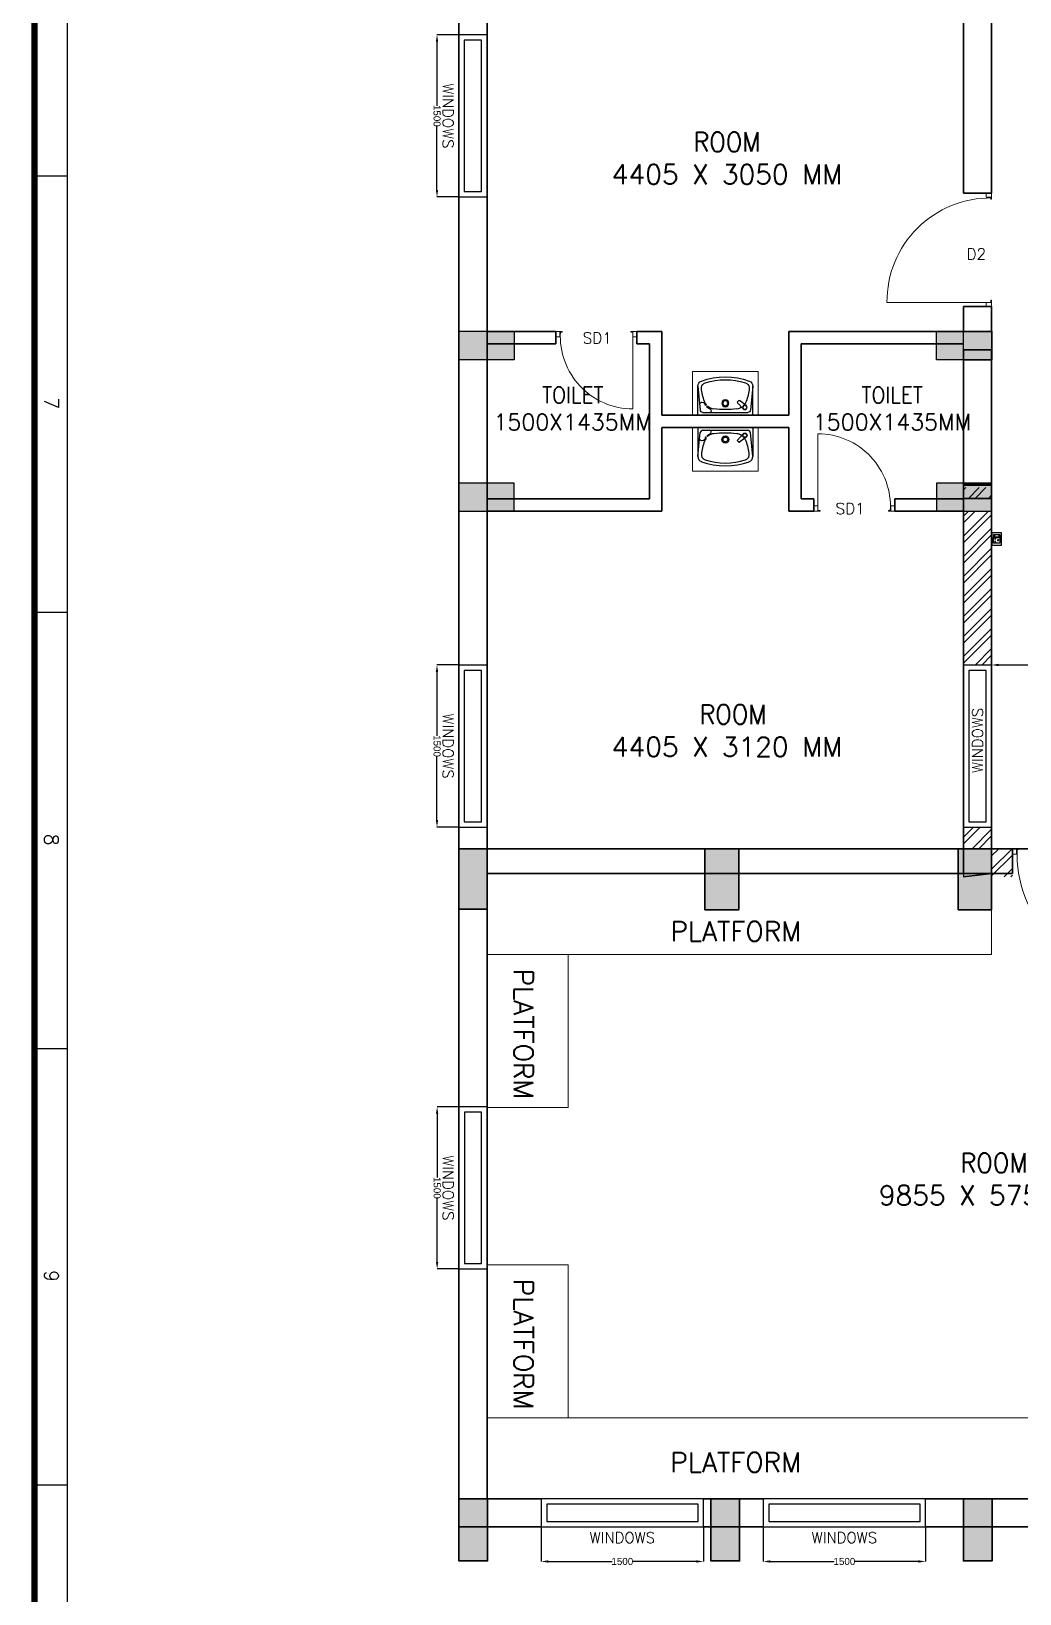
# Model space of a CAD drawing. Extents: x -29638 to 39922, y -31742 to 20224.
# Drawn here: x 6514 to 15656, y -20607 to -6149 of the extents above; entities that cross this region are included whole.
import ezdxf
from ezdxf.enums import TextEntityAlignment as Align

# ---------------------------------------------------------------- set-up
doc = ezdxf.new("R2010")
doc.units = 0
doc.header["$LTSCALE"] = 0.5
doc.header["$MEASUREMENT"] = 0
doc.header["$PDMODE"] = 32
for name, color, linetype, lineweight in [('1', 7, 'Continuous', 9), ('1050x2100 Door', 6, 'Continuous', 5), ('1200x2100 Door', 5, 'Continuous', 5), ('750x2100 Door', 5, 'Continuous', 5), ('COL', 1, 'Continuous', 35), ('Furniture', 30, 'Continuous', 13), ('Hatch-1', 8, 'Continuous', 5), ('Sa-Block Text', 7, 'Continuous', 18), ('wall-1', 7, 'Continuous', 35)]:
    doc.layers.add(name, color=color, linetype=linetype, lineweight=lineweight)
for name, color, linetype in [('Asbuilt', 7, 'Continuous'), ('PDF_Text', 5, 'Continuous'), ('SA-3MRP', 1, 'Continuous'), ('SA-FUR', 3, 'Continuous'), ('TITLE', 7, 'Continuous'), ('WC-DET1', 8, 'Continuous'), ('WC-DET2', 10, 'Continuous'), ('WC-OUT', 7, 'Continuous')]:
    doc.layers.add(name, color=color, linetype=linetype)
doc.styles.add('RomanS', font='romans.shx')
doc.styles.get("Standard").update_dxf_attribs({"font": 'arial.ttf'})
doc.dimstyles.new('Sa-dim', dxfattribs={"dimtxt": 65, "dimasz": 65, "dimexe": 0, "dimexo": 0, "dimtad": 0, "dimdec": 0, "dimdsep": 46, "dimtxsty": 'Standard', "dimcen": 0, "dimclrd": 7, "dimclre": 7, "dimclrt": 1, "dimadec": 0, "dimazin": 0, "dimtfac": 1, "dimtdec": 0, "dimtmove": 0, "dimatfit": 3, "dimfxl": 1, "dimarcsym": 0})
pattern_1 = [(45, (-68891.78, 2e-13), (-92.80777, 92.80777), []), (45, (-68829.9, 2e-13), (-92.80777, 92.80777), [])]

# ---------------------------------------------------------------- blocks, each defined once
blk = doc.blocks.new('*U71')
at = {"color": 5}
blk.add_wipeout([(50, 400), (50, 240), (1450, 240), (1450, 400)], dxfattribs=at)
blk.add_wipeout([(0, 450), (0, 190), (1500, 190), (1500, 450)], dxfattribs=at)
for points in [[(0, 450), (0, 190), (1500, 190), (1500, 450)], [(50, 400), (50, 240), (1450, 240), (1450, 400)]]:
    blk.add_lwpolyline(points, close=True, dxfattribs=at)
blk = doc.blocks.new('*D80')
at = {"layer": 'Defpoints', "color": 0}
for p in [(11230, -19988), (12730, -19988), (12730, -20308)]:
    blk.add_point(p, dxfattribs=at)
at = {"layer": 'SA-FUR', "color": 7, "lineweight": -2}
for p, q in [((11230, -19988), (11230, -20308)), ((12730, -19988), (12730, -20308)), ((11295, -20308), (11886, -20308)), ((12665, -20308), (12075, -20308))]:
    blk.add_line(p, q, dxfattribs=at)
at = {"layer": 'SA-FUR', "color": 7}
for points in [[(11295, -20297), (11295, -20319), (11230, -20308)], [(12665, -20297), (12665, -20319), (12730, -20308)]]:
    blk.add_solid(points, dxfattribs=at)
at = {"layer": 'SA-FUR', "color": 1, "insert": (11980, -20308), "char_height": 65, "attachment_point": 5}
blk.add_mtext('1500', dxfattribs=at)
blk = doc.blocks.new('*D81')
at = {"layer": 'Defpoints', "color": 0}
for p in [(13284, -19988), (14784, -19988), (14784, -20308)]:
    blk.add_point(p, dxfattribs=at)
at = {"layer": 'SA-FUR', "color": 7, "lineweight": -2}
for p, q in [((13284, -19988), (13284, -20308)), ((14784, -19988), (14784, -20308)), ((13349, -20308), (13939, -20308)), ((14719, -20308), (14128, -20308))]:
    blk.add_line(p, q, dxfattribs=at)
at = {"layer": 'SA-FUR', "color": 7}
for points in [[(13349, -20297), (13349, -20319), (13284, -20308)], [(14719, -20297), (14719, -20319), (14784, -20308)]]:
    blk.add_solid(points, dxfattribs=at)
at = {"layer": 'SA-FUR', "color": 1, "insert": (14034, -20308), "char_height": 65, "attachment_point": 5}
blk.add_mtext('1500', dxfattribs=at)
blk = doc.blocks.new('*D88')
at = {"layer": 'Defpoints', "color": 0}
for p in [(10267, -16101), (10469, -16101), (10469, -17601)]:
    blk.add_point(p, dxfattribs=at)
at = {"layer": 'SA-FUR', "color": 7, "lineweight": -2}
for p, q in [((10469, -16101), (10267, -16101)), ((10267, -16166), (10267, -16756)), ((10267, -17536), (10267, -16945)), ((10469, -17601), (10267, -17601))]:
    blk.add_line(p, q, dxfattribs=at)
at = {"layer": 'SA-FUR', "color": 7}
for points in [[(10256, -16166), (10278, -16166), (10267, -16101)], [(10256, -17536), (10278, -17536), (10267, -17601)]]:
    blk.add_solid(points, dxfattribs=at)
at = {"layer": 'SA-FUR', "color": 1, "insert": (10267, -16851), "char_height": 65, "attachment_point": 5, "rotation": 270}
blk.add_mtext('1500', dxfattribs=at)
blk = doc.blocks.new('*D89')
at = {"layer": 'Defpoints', "color": 0}
for p in [(10266, -12013), (10469, -12013), (10469, -13513)]:
    blk.add_point(p, dxfattribs=at)
at = {"layer": 'SA-FUR', "color": 7, "lineweight": -2}
for p, q in [((10469, -12013), (10266, -12013)), ((10266, -12078), (10266, -12669)), ((10266, -13448), (10266, -12858)), ((10469, -13513), (10266, -13513))]:
    blk.add_line(p, q, dxfattribs=at)
at = {"layer": 'SA-FUR', "color": 7}
for points in [[(10255, -12078), (10277, -12078), (10266, -12013)], [(10255, -13448), (10277, -13448), (10266, -13513)]]:
    blk.add_solid(points, dxfattribs=at)
at = {"layer": 'SA-FUR', "color": 1, "insert": (10266, -12763), "char_height": 65, "attachment_point": 5, "rotation": 270}
blk.add_mtext('1500', dxfattribs=at)
blk = doc.blocks.new('*D90')
at = {"layer": 'Defpoints', "color": 0}
for p in [(10266, -6182), (10469, -6182), (10469, -7682)]:
    blk.add_point(p, dxfattribs=at)
at = {"layer": 'SA-FUR', "color": 7, "lineweight": -2}
for p, q in [((10469, -6182), (10266, -6182)), ((10266, -6247), (10266, -6838)), ((10266, -7617), (10266, -7027)), ((10469, -7682), (10266, -7682))]:
    blk.add_line(p, q, dxfattribs=at)
at = {"layer": 'SA-FUR', "color": 7}
for points in [[(10255, -6247), (10277, -6247), (10266, -6182)], [(10255, -7617), (10277, -7617), (10266, -7682)]]:
    blk.add_solid(points, dxfattribs=at)
at = {"layer": 'SA-FUR', "color": 1, "insert": (10266, -6932), "char_height": 65, "attachment_point": 5, "rotation": 270}
blk.add_mtext('1500', dxfattribs=at)
blk = doc.blocks.new('1050x2100')
at = {"layer": '1050x2100 Door'}
for p, q in [((289972, 46662), (289972, 46712)), ((289972, 46712), (290030, 46712)), ((289972, 46662), (289972, 46712)), ((290010, 46662), (290010, 46705)), ((290010, 46705), (290030, 46705)), ((290030, 46705), (290030, 46712)), ((291022, 46712), (290964, 46712)), ((290964, 46705), (290964, 46712)), ((290984, 46705), (290964, 46705)), ((290984, 46662), (290984, 46705)), ((291022, 46662), (291022, 46712)), ((289972, 46662), (290010, 46662)), ((291022, 46662), (290984, 46662)), ((290984, 46662), (290984, 45744))]:
    blk.add_line(p, q, dxfattribs=at)
blk.add_arc((290976, 46703), 959, 179.4701, 270.4563, dxfattribs=at)
blk = doc.blocks.new('3M-RP')
for p, q in [((18, 76), (18, 16)), ((18, 76), (18, 16)), ((39, 76), (18, 76)), ((18, 76), (39, 76)), ((18, 16), (39, 16)), ((20, 69), (20, 23)), ((37, 69), (20, 69)), ((20, 25), (37, 25)), ((20, 23), (37, 23)), ((37, 23), (37, 69)), ((39, 16), (39, 76)), ((43, 76), (95, 76)), ((43, 16), (43, 76)), ((95, 16), (43, 16)), ((95, 76), (95, 16))]:
    blk.add_line(p, q)
blk.add_lwpolyline([(0, 0), (113, 0), (113, 92), (0, 92)], close=True)
for centre, radius, start, end in [((54, 34), 3.5, 5.2689, 272.51), ((56, 32), 2.82, 202.6838, 75.0951), ((69, 61), 4.06, 307.1584, 232.8416), ((69, 57), 2.59, 161.4031, 18.5969), ((81, 32), 2.82, 104.9049, 337.3162), ((83, 34), 3.5, 267.49, 174.7311)]:
    blk.add_arc(centre, radius, start, end)
at = {"layer": 'Sa-Block Text', "flags": 1}
for tag, p in [('LAB', (56, 92)), ('CATALOGUE', (87, -160)), ('ITEM', (56, -35))]:
    blk.add_attdef(tag, text='', height=65, dxfattribs=at).set_placement(p, align=Align.MIDDLE_CENTER)
blk = doc.blocks.new('A$C3fd4a479')
h = blk.add_hatch(color=0)
h.dxf.hatch_style = 1
h.paths.add_polyline_path([(-2605, 90), (-3115, 90), (-3115, -175), (-2605, -175)])
h = blk.add_hatch(color=0)
h.dxf.hatch_style = 1
h.paths.add_polyline_path([(1812, 90), (1302, 90), (1302, -175), (1812, -175)])
h = blk.add_hatch(color=0)
h.dxf.hatch_style = 1
h.paths.add_polyline_path([(-2605, -1315), (-3115, -1315), (-3115, -1575), (-2605, -1575)])
h = blk.add_hatch(color=0)
h.dxf.hatch_style = 1
h.paths.add_polyline_path([(1812, -1315), (1302, -1315), (1302, -1575), (1812, -1575)])
at = {"layer": 'Asbuilt', "color": 0}
for points in [[(-2605, -175), (-3115, -175), (-3115, 90), (-2605, 90)], [(1812, -175), (1302, -175), (1302, 90), (1812, 90)], [(-2605, -1315), (-3115, -1315), (-3115, -1575), (-2605, -1575)], [(1812, -1315), (1302, -1315), (1302, -1575), (1812, -1575)]]:
    blk.add_lwpolyline(points, close=True, dxfattribs=at)
blk = doc.blocks.new('A$Cf2d5b89f')
at = {"layer": 'WC-DET1'}
for p, q in [((-254, -268), (-232, -47)), ((-207, -25), (207, -25)), ((-183, -88), (-191, -109)), ((-178, -92), (-182, -88)), ((-172, -75), (-142, -59)), ((-169, -80), (-172, -77)), ((165, -57), (112, -115)), ((112, -122), (124, -135)), ((194, -88), (131, -135)), ((254, -268), (232, -47))]:
    blk.add_line(p, q, dxfattribs=at)
for centre, radius in [((0, -110), 22.5), ((180, -72), 17.5)]:
    blk.add_circle(centre, radius, dxfattribs=at)
for centre, radius, start, end in [((-216, -94), 25.6, 209.6765, 262.1744), ((-207, -50), 25, 90, 174.1371), ((264, -296), 487, 159.6568, 174.6623), ((-212, -44), 76.2, 264.3519, 268.5983), ((-212, -95), 25, 266.931, 325.9016), ((-96, -156), 100, 144.6532, 162.9621), ((-182, -89), 1, 43.4655, 145.9016), ((-182, -95), 5, 324.6532, 43.4655), ((-171, -76), 1, 121.0294, 223.4655), ((-165, -77), 5, 223.4655, 311.0008), ((-96, -156), 100, 95.5686, 131.0008), ((-143, -37), 12.3, 18.1286, 87.6417), ((-155, -38), 25, 301.0294, 0), ((-153, -41), 23.3, 7.7155, 21.1094), ((0, -1029), 978, 83.7806, 96.2194), ((96, -156), 100, 56.8383, 84.4314), ((115, -119), 5, 135.3271, 224.3233), ((127, -131), 5, 224.3233, 307.4212), ((96, -156), 100, 17.0379, 34.3564), ((-264, -296), 487, 5.3377, 20.3432), ((207, -50), 25, 5.8629, 90), ((-190, -254), 30, 172.6512, 189.1116), ((-171, -251), 50, 189.1116, 252.9473), ((171, -251), 50, 287.0527, 350.8884), ((190, -254), 30, 350.8884, 7.3488), ((0, 290), 618, 252.5422, 287.4578)]:
    blk.add_arc(centre, radius, start, end, dxfattribs=at)
at = {"layer": 'WC-DET2'}
for centre, radius in [((0, -110), 32.5), ((180, -72), 21.4)]:
    blk.add_circle(centre, radius, dxfattribs=at)
at = {"layer": 'WC-OUT'}
for p, q in [((-245, 0), (245, 0)), ((-254, -10), (-254, -268)), ((254, -10), (254, -268))]:
    blk.add_line(p, q, dxfattribs=at)
for centre, radius, start, end in [((-245, -10), 10, 90, 180), ((245, -10), 10, 0, 90), ((-205, -268), 50, 180, 250.8279), ((205, -268), 50, 289.1721, 0), ((0, 320), 673, 250.8279, 289.1721)]:
    blk.add_arc(centre, radius, start, end, dxfattribs=at)
blk = doc.blocks.new('A$C40424e03')
blk.add_lwpolyline([(674, 1604), (1282, 1604), (1282, 2007), (674, 2007)], close=True)
at = {"xscale": -1}
blk.add_blockref('A$Cf2d5b89f', (978, 2007), dxfattribs=at)
blk = doc.blocks.new('CD 750x2100')
blk.add_line((42, 27), (42, 695))
blk.add_arc((40, 22), 673, 356.7205, 89.8251)
at = {"layer": '750x2100 Door'}
for p, q in [((4, 27), (42, 27)), ((4, 27), (4, -23)), ((42, 27), (42, -16)), ((716, 27), (716, -16)), ((754, 27), (716, 27)), ((754, 27), (754, -23)), ((754, 27), (754, -23)), ((4, -23), (62, -23)), ((42, -16), (62, -16)), ((62, -16), (62, -23)), ((696, -16), (696, -23)), ((716, -16), (696, -16)), ((754, -23), (696, -23))]:
    blk.add_line(p, q, dxfattribs=at)
blk = doc.blocks.new('SD 1200x2100')
at = {"layer": '1200x2100 Door'}
for p, q in [((289771, 46662), (289771, 46712)), ((289771, 46712), (289829, 46712)), ((289771, 46662), (289771, 46712)), ((289809, 46662), (289809, 46705)), ((289809, 46705), (289829, 46705)), ((289829, 46705), (289829, 46712)), ((290971, 46712), (290913, 46712)), ((290913, 46705), (290913, 46712)), ((290933, 46705), (290913, 46705)), ((290933, 46662), (290933, 46705)), ((290971, 46662), (290971, 46712)), ((289771, 46662), (289809, 46662)), ((290971, 46662), (290933, 46662)), ((290933, 46662), (290933, 45544))]:
    blk.add_line(p, q, dxfattribs=at)
blk.add_arc((290933, 46662), 1118, 177.4426, 270, dxfattribs=at)
blk = doc.blocks.new('A$C66962185')
at = {"layer": 'TITLE'}
for p, q in [((203723, -139882), (1210, -139882)), ((102467, -141178), (102467, -139882)), ((119559, -141178), (119559, -139882)), ((136651, -141178), (136651, -139882)), ((153743, -141178), (153743, -139882))]:
    blk.add_line(p, q, dxfattribs=at)
at = {"layer": 'TITLE', "const_width": 250}
blk.add_lwpolyline([(205020, 0), (205020, -141178), (0, -141178), (0, 0)], close=True, dxfattribs=at)
at = {"layer": 'TITLE', "style": 'RomanS'}
for s, p in [('7', (111377, -140511)), ('8', (128470, -140511)), ('9', (145562, -140511))]:
    blk.add_text(s, height=537, dxfattribs=at).set_placement(p, align=Align.MIDDLE)
blk = doc.blocks.new('*D159')
at = {"color": 7, "lineweight": -2}
for p, q in [((15461, -12013), (20778, -12013)), ((26336, -12013), (21018, -12013))]:
    blk.add_line(p, q, dxfattribs=at)
at = {"color": 7}
for points in [[(15461, -12002), (15461, -12024), (15396, -12013)], [(26336, -12002), (26336, -12024), (26401, -12013)]]:
    blk.add_solid(points, dxfattribs=at)
at = {"layer": 'Defpoints', "color": 0}
for p in [(15396, -12013), (26401, -12013), (26401, -12013)]:
    blk.add_point(p, dxfattribs=at)
at = {"color": 1, "insert": (20898, -12013), "char_height": 65, "attachment_point": 5}
blk.add_mtext('11005', dxfattribs=at)

msp = doc.modelspace()

# ---------------------------------------------------------------- hatches: boundary and pattern name
h = msp.add_hatch(color=0)
h.dxf.hatch_style = 1
h.paths.add_polyline_path([(15395.6, -8926.3), (15135.6, -8926.3), (15135.6, -9191.3), (15395.6, -9191.3)])
h = msp.add_hatch(color=0)
h.dxf.hatch_style = 1
h.paths.add_polyline_path([(15395.6, -10351.3), (15135.6, -10351.3), (15135.6, -10591.3), (15395.6, -10591.3)])
at = {"layer": 'Asbuilt'}
h = msp.add_hatch(dxfattribs=at)
h.set_pattern_fill('BRICK', color=256, scale=250)
h.set_pattern_definition([(0, (-171297.016, -28340.38), (0, 62.5), []), (90, (-171297.02, -28340.38), (-125, 8e-15), [62.5, -62.5]), (90, (-171234.52, -28340.38), (-125, 8e-15), [-62.5, 62.5])])
h.paths.add_polyline_path([(15395.6, -10341.3), (15135.6, -10341.3), (15135.6, -10351.3), (15395.6, -10351.3)])
at = {"layer": 'COL'}
h = msp.add_hatch(color=256, dxfattribs=at)
h.dxf.hatch_style = 1
h.paths.add_polyline_path([(10728.6, -13713.3), (10468.6, -13713.3), (10468.6, -14273.3), (10728.6, -14273.3)])
h = msp.add_hatch(color=256, dxfattribs=at)
h.dxf.hatch_style = 1
h.paths.add_polyline_path([(13058.6, -13713.3), (12743.6, -13713.3), (12743.6, -14278.3), (13058.6, -14278.3)])
h = msp.add_hatch(color=256, dxfattribs=at)
h.dxf.hatch_style = 1
h.paths.add_polyline_path([(15395.6, -13713.3), (15085.6, -13713.3), (15085.6, -14278.3), (15395.6, -14278.3)])
h = msp.add_hatch(color=256, dxfattribs=at)
h.dxf.hatch_style = 1
h.paths.add_polyline_path([(10733.6, -19728.3), (10468.6, -19728.3), (10468.6, -20303.3), (10733.6, -20303.3)])
h = msp.add_hatch(color=256, dxfattribs=at)
h.dxf.hatch_style = 1
h.paths.add_polyline_path([(15399.6, -19728.3), (15134.6, -19728.3), (15134.6, -20303.3), (15399.6, -20303.3)])
at = {"layer": 'Hatch-1'}
h = msp.add_hatch(dxfattribs=at)
h.set_pattern_fill('ANSI32,_O', color=256, scale=350)
h.set_pattern_definition([(45, (-68891.78, -1180), (-92.80777, 92.80777), []), (45, (-68829.9, -1180), (-92.80777, 92.80777), [])])
h.paths.add_polyline_path([(15395.6, -10371.3), (15135.6, -10371.3), (15135.6, -10471.3), (15395.6, -10471.3)])
h = msp.add_hatch(dxfattribs=at)
h.set_pattern_fill('ANSI32,_O', color=256, scale=350)
h.set_pattern_definition(pattern_1)
h.paths.add_polyline_path([(15395.6, -10591.3), (15135.6, -10591.3), (15135.6, -12013.3), (15395.6, -12013.3)])
h = msp.add_hatch(dxfattribs=at)
h.set_pattern_fill('ANSI32,_O', color=256, scale=350)
h.set_pattern_definition(pattern_1)
h.paths.add_polyline_path([(15395.6, -13513.3), (15135.6, -13513.3), (15135.6, -13713.3), (15395.6, -13713.3)])
h = msp.add_hatch(dxfattribs=at)
h.set_pattern_fill('ANSI32,_O', color=256, scale=350)
h.set_pattern_definition(pattern_1)
h.paths.add_polyline_path([(15587.6, -13713.3), (15395.6, -13713.3), (15395.6, -13973.3), (15587.6, -13973.3)])

# ---------------------------------------------------------------- linework, layer by layer
for p, q in [((15135.6, -7646.3, 2637.8), (15395.6, -7646.3, 2637.8)), ((15135.6, -8696.3, 2637.8), (15395.6, -8696.3, 2637.8)), ((15135.6, -8926.3, 2637.8), (15395.6, -8926.3, 2637.8)), ((15135.6, -9098.3, 2637.8), (15395.6, -9098.3, 2637.8)), ((13928.6, -19728.3, 2637.8), (10728.6, -19728.3, 2637.8))]:
    msp.add_line(p, q)
at = {"layer": 'Asbuilt'}
for p, q in [((15135.6, -5873.3, 2637.8), (15135.6, -7646.3, 2637.8)), ((15395.6, -8926.3, 2637.8), (15395.6, -10471.3, 2637.8)), ((15135.6, -9098.3, 2637.8), (15135.6, -10471.3, 2637.8)), ((15135.6, -10341.3, 2637.8), (15135.6, -13973.3, 2637.8)), ((15395.6, -10341.3, 2637.8), (15395.6, -13943.3, 2637.8))]:
    msp.add_line(p, q, dxfattribs=at)
at = {"layer": 'Asbuilt', "color": 0, "elevation": 2637.8}
for points in [[(15395.6, -9191.3), (15135.6, -9191.3), (15135.6, -8926.3), (15395.6, -8926.3)], [(15395.6, -10351.3), (15135.6, -10351.3), (15135.6, -10591.3), (15395.6, -10591.3)]]:
    msp.add_lwpolyline(points, close=True, dxfattribs=at)
at = {"layer": 'COL'}
for p, q in [((15135.6, -13973.3, 2637.8), (15395.6, -13943.3, 2637.8)), ((15135.6, -19728.3, 2637.8), (15185.6, -19728.3, 2637.8))]:
    msp.add_line(p, q, dxfattribs=at)
at = {"layer": 'COL', "elevation": 2637.8}
for points in [[(10468.6, -13713.3), (10728.6, -13713.3), (10728.6, -14273.3), (10468.6, -14273.3)], [(12743.6, -14278.3), (13058.6, -14278.3), (13058.6, -13713.3), (12743.6, -13713.3)], [(15085.6, -14278.3), (15395.6, -14278.3), (15395.6, -13713.3), (15085.6, -13713.3)], [(10468.6, -19728.3), (10733.6, -19728.3), (10733.6, -20303.3), (10468.6, -20303.3)], [(15134.6, -19728.3), (15399.6, -19728.3), (15399.6, -20303.3), (15134.6, -20303.3)]]:
    msp.add_lwpolyline(points, close=True, dxfattribs=at)
at = {"layer": 'Furniture', "elevation": 2637.8}
msp.add_lwpolyline([(10729.9, -13943.3), (15395.6, -13943.3), (15395.6, -14693.3), (10729.9, -14693.3)], close=True, dxfattribs=at)
at = {"layer": 'SA-FUR', "color": 7}
msp.add_line((15395.6, -10341.3, 2637.8), (15135.6, -10341.3, 2637.8), dxfattribs=at)
at = {"layer": 'wall-1'}
for p, q in [((10730.9, -8926.3, 2637.8), (11365.5, -8926.3, 2637.8)), ((12115.5, -8926.3, 2637.8), (12345.9, -8926.3, 2637.8)), ((13520.6, -8926.3, 2637.8), (15135.6, -8926.3, 2637.8)), ((10724.1, -9041.3, 2637.8), (11365.5, -9041.3, 2637.8)), ((12115.5, -9041.3, 2637.8), (12230.5, -9041.3, 2637.8)), ((12345.5, -9041.3, 2637.8), (12345.8, -9041.3, 2637.8)), ((13635.6, -9041.3, 2637.8), (15135.6, -9041.3, 2637.8)), ((12345.5, -9701.3, 2637.8), (13520.6, -9701.3, 2637.8)), ((12345.5, -9816.3, 2637.8), (13520.6, -9816.3, 2637.8)), ((15395.6, -10471.3, 2637.8), (15135.6, -10471.3, 2637.8))]:
    msp.add_line(p, q, dxfattribs=at)
at = {"layer": 'wall-1', "color": 7}
for p, q in [((10730.5, -10476.3, 2637.8), (12230.5, -10476.3, 2637.8)), ((12345.5, -10476.3, 2637.8), (12345.5, -10476.3, 2637.8)), ((13635.6, -10476.3, 2637.8), (13750.6, -10476.3, 2637.8)), ((14500.6, -10476.3, 2637.8), (15135.6, -10476.3, 2637.8)), ((10730.5, -10591.3, 2637.8), (12345.5, -10591.3, 2637.8)), ((13520.6, -10591.3, 2637.8), (13750.6, -10591.3, 2637.8)), ((14500.6, -10591.3, 2637.8), (15135.6, -10591.3, 2637.8)), ((15135.6, -13713.3, 2637.8), (10729.9, -13713.3, 2637.8)), ((15587.6, -13713.3, 2637.8), (15587.6, -13943.3, 2637.8)), ((15135.6, -13943.3, 2637.8), (10729.9, -13943.3, 2637.8))]:
    msp.add_line(p, q, dxfattribs=at)
at = {"layer": 'wall-1', "color": 7, "elevation": 2637.8}
for points in [[(15395.6, -5613.4), (15395.6, -7646.3), (15135.6, -7646.3), (15135.6, -5873.3)], [(15135.6, -10341.3), (15135.6, -13943.3), (15395.6, -13943.3), (15395.6, -10341.3)], [(26138.6, -13973.3), (32820.6, -13973.3), (32820.6, -13713.3), (15395.6, -13713.3), (15395.6, -13943.3), (15587.6, -13943.3)]]:
    msp.add_lwpolyline(points, dxfattribs=at)
for points in [[(10731.5, -5873.3), (10468.6, -5873.3), (10468.6, -19728.3), (10728.6, -19728.3)], [(15135.6, -8696.3), (15395.6, -8696.3), (15395.6, -8926.3), (15135.6, -8926.3)]]:
    msp.add_lwpolyline(points, close=True, dxfattribs=at)
at = {"layer": 'wall-1', "elevation": 2637.8}
for points in [[(11365.5, -8926.3), (11365.5, -9041.3)], [(12115.5, -8926.3), (12115.5, -9041.3)], [(12345.5, -8926.3), (12345.5, -9701.3)], [(13520.6, -8926.3), (13520.6, -9701.3)], [(12230.5, -9041.3), (12230.5, -10476.3)], [(13635.6, -9041.3), (13635.6, -10476.3)], [(15395.6, -10471.3), (15395.6, -9098.3), (15135.6, -9098.3), (15135.6, -10471.3)], [(12345.5, -9816.3), (12345.5, -10591.3)], [(13520.6, -9816.3), (13520.6, -10591.3)], [(13750.6, -10476.3), (13750.6, -10591.3)], [(14500.6, -10476.3), (14500.6, -10591.3)]]:
    msp.add_lwpolyline(points, dxfattribs=at)
msp.add_lwpolyline([(33080.6, -19988.3), (10468.6, -19988.3), (10468.6, -19728.3), (33080.6, -19728.3)], close=True, dxfattribs=at)

# ---------------------------------------------------------------- block references
at = {"layer": '1', "color": 140, "rotation": 180}
msp.add_blockref('A$C40424e03', (13910.9, -7694.2, 2637.8), dxfattribs=at)
at = {"layer": '1', "color": 140, "xscale": -1}
msp.add_blockref('A$C40424e03', (13910.9, -11823.4, 2637.8), dxfattribs=at)
at = {"layer": '1050x2100 Door', "rotation": 270}
msp.add_blockref('1050x2100', (-31316.2, 282325.6, 2637.8), dxfattribs=at)
at = {"layer": '1200x2100 Door'}
msp.add_blockref('SD 1200x2100', (-274183.5, -60425.1, 2637.8), dxfattribs=at)
at = {"layer": '750x2100 Door', "rotation": 180}
msp.add_blockref('CD 750x2100', (12119.5, -8949.3, 2637.8), dxfattribs=at)
at = {"layer": '750x2100 Door'}
msp.add_blockref('CD 750x2100', (13746.6, -10568.3, 2637.8), dxfattribs=at)
at = {"layer": 'COL'}
msp.add_blockref('A$C3fd4a479', (13584.1, -9015.8, 2637.8), dxfattribs=at)
at = {"layer": 'SA-3MRP', "color": 7, "rotation": 270}
msp.add_blockref('3M-RP', (15396.1, -10789.9, 2637.8), dxfattribs=at)

# ---------------------------------------------------------------- texts
at = {"layer": '1050x2100 Door', "color": 0, "style": 'RomanS'}
msp.add_text('D2', height=103.23, dxfattribs=at).set_placement((15162.8, -8262.2, 2637.8))
at = {"layer": '750x2100 Door', "style": 'RomanS'}
for p in [(11613.7, -9039.3, 2637.8), (13952.2, -10617.6, 2637.8)]:
    msp.add_text('SD1', height=103.23, dxfattribs=at).set_placement(p)
at = {"layer": 'PDF_Text', "insert": (10418.6, -6932, 2637.8), "char_height": 100, "attachment_point": 2, "rotation": 270, "style": 'RomanS'}
msp.add_mtext('{\\Fromanc|c0;WINDOWS}', dxfattribs=at)
at = {"layer": 'PDF_Text', "attachment_point": 5, "style": 'RomanS'}
for s, insert, char_height, width in [('\\pt1980;{\\W0.9;ROOM\\P\\ptz;\\W1;\\C0;4405 X 3050 MM}', (12947.6, -7323.4, 2637.8), 180, 2461.8), ('\\pt1650;{\\W0.9;TOILET\\P\\ptz;\\W1;\\C0;1500X1435MM}', (11522.1, -9640.3, 2637.8), 150, 1601.5), ('\\pt1650;{\\W0.9;TOILET\\P\\ptz;\\W1;\\C0;1500X1435MM}', (14475.8, -9640.3, 2637.8), 150, 1601.5), ('{\\W0.9; ROOM\\P\\W1;\\C0;4405 X 3120 MM}', (12947.6, -12620.6, 2637.8), 180, 2461.8), ('PLATFORM', (13029.8, -14477.4, 2637.8), 180, 1313.229), ('{\\W0.9;ROOM\\P\\W1;\\C0;9855 X 5755 MM}', (15417.1, -16770.2, 2637.8), 180, 2953.65), ('PLATFORM', (13028.7, -19390.5, 2637.8), 180, 1313.229)]:
    msp.add_mtext(s, dxfattribs=dict(at, insert=insert, char_height=char_height, width=width))
at = {"layer": 'PDF_Text', "char_height": 180, "width": 1163.229, "attachment_point": 5, "rotation": 270, "style": 'RomanS'}
for insert in [(11066.4, -15429.3, 2637.8), (11066.4, -18298.9, 2637.8)]:
    msp.add_mtext('PLATFORM', dxfattribs=dict(at, insert=insert))

# ---------------------------------------------------------------- next in the draw order: block references
at = {"rotation": 270}
for p in [(10278.6, -6182, 2637.8), (10278.6, -12013.3, 2637.8), (14945.6, -12013.3, 2637.8), (10279.2, -16100.8, 2637.8)]:
    msp.add_blockref('*U71', p, dxfattribs=at)
for p in [(11230.4, -20178.3, 2637.8), (13283.9, -20178.3, 2637.8)]:
    msp.add_blockref('*U71', p)

# ---------------------------------------------------------------- next in the draw order: hatches: boundary and pattern name
at = {"layer": 'COL'}
h = msp.add_hatch(color=256, dxfattribs=at)
h.dxf.hatch_style = 1
h.paths.add_polyline_path([(13064.6, -19728.3), (12799.6, -19728.3), (12799.6, -20303.3), (13064.6, -20303.3)])

# ---------------------------------------------------------------- next in the draw order: linework, layer by layer
at = {"layer": 'COL', "elevation": 2637.8}
msp.add_lwpolyline([(12799.6, -19728.3), (13064.6, -19728.3), (13064.6, -20303.3), (12799.6, -20303.3)], close=True, dxfattribs=at)
at = {"layer": 'Furniture', "elevation": 2637.8}
for points in [[(11478.6, -14693.3), (11478.6, -16108.7), (10728.8, -16108.7), (10728.6, -14693.3)], [(11478.6, -17562.8), (11478.6, -18978.2), (10728.7, -18978.2), (10728.6, -17562.8)], [(10728.7, -18978.2), (19832.6, -18978.3), (19832.6, -19728.3), (10728.7, -19728.2)]]:
    msp.add_lwpolyline(points, close=True, dxfattribs=at)

# ---------------------------------------------------------------- next in the draw order: block references
at = {"layer": 'TITLE', "xscale": 0.2362210059282006, "yscale": 0.2362210069968569, "zscale": 0.2362210063558905, "rotation": 270}
msp.add_blockref('A$C66962185', (39892.4, 16717.1, 2637.8), dxfattribs=at)

# ---------------------------------------------------------------- next in the draw order: texts
at = {"layer": 'PDF_Text', "char_height": 100, "style": 'RomanS'}
for insert, attachment_point, rotation in [((15265.6, -12711.5, 2637.8), 5, 90), ((10418.6, -12763.3, 2637.8), 2, 270), ((10419.2, -16850.8, 2637.8), 2, 270)]:
    msp.add_mtext('{\\Fromanc|c0;WINDOWS}', dxfattribs=dict(at, insert=insert, attachment_point=attachment_point, rotation=rotation))
at = {"layer": 'PDF_Text', "char_height": 100, "attachment_point": 2, "style": 'RomanS'}
for insert in [(11980.4, -20038.3, 2637.8), (14033.9, -20038.3, 2637.8)]:
    msp.add_mtext('{\\Fromanc|c0;WINDOWS}', dxfattribs=dict(at, insert=insert))

# ---------------------------------------------------------------- next in the draw order: dimensions: what is measured, and where the dimension line sits
at = {"color": 4}
dim = msp.add_linear_dim(base=(26400.6, -12013.3, 2637.8), p1=(15395.6, -12013.3, 2637.8), p2=(26400.6, -12013.3, 2637.8), dimstyle='Sa-dim', dxfattribs=at)
dim.commit()
dim.dimension.update_dxf_attribs({"geometry": '*D159', "text_midpoint": (20898.1, -12013.3, 2637.8)})
at = {"layer": 'SA-FUR', "color": 7}
for base, p1, p2, picture, middle in [((10266.3, -6182, 2637.8), (10468.6, -7682, 2637.8), (10468.6, -6182, 2637.8), '*D90', (10266.3, -6932, 2637.8)), ((10266.3, -12013.3, 2637.8), (10468.6, -13513.3, 2637.8), (10468.6, -12013.3, 2637.8), '*D89', (10266.3, -12763.3, 2637.8)), ((10266.9, -16100.8, 2637.8), (10469.2, -17600.8, 2637.8), (10469.2, -16100.8, 2637.8), '*D88', (10266.9, -16850.8, 2637.8))]:
    dim = msp.add_linear_dim(base=base, p1=p1, p2=p2, angle=90, dimstyle='Sa-dim', dxfattribs=at)
    dim.commit()
    dim.dimension.update_dxf_attribs({"geometry": picture, "text_midpoint": middle, "text_rotation": 270})
for base, p1, p2, picture, middle in [((12730.4, -20308.2, 2637.8), (11230.4, -19988.3, 2637.8), (12730.4, -19988.3, 2637.8), '*D80', (11980.4, -20308.2, 2637.8)), ((14783.9, -20308.2, 2637.8), (13283.9, -19988.3, 2637.8), (14783.9, -19988.3, 2637.8), '*D81', (14033.9, -20308.2, 2637.8))]:
    dim = msp.add_linear_dim(base=base, p1=p1, p2=p2, dimstyle='Sa-dim', dxfattribs=at)
    dim.commit()
    dim.dimension.update_dxf_attribs({"geometry": picture, "text_midpoint": middle})

doc.saveas('drawing.dxf')
